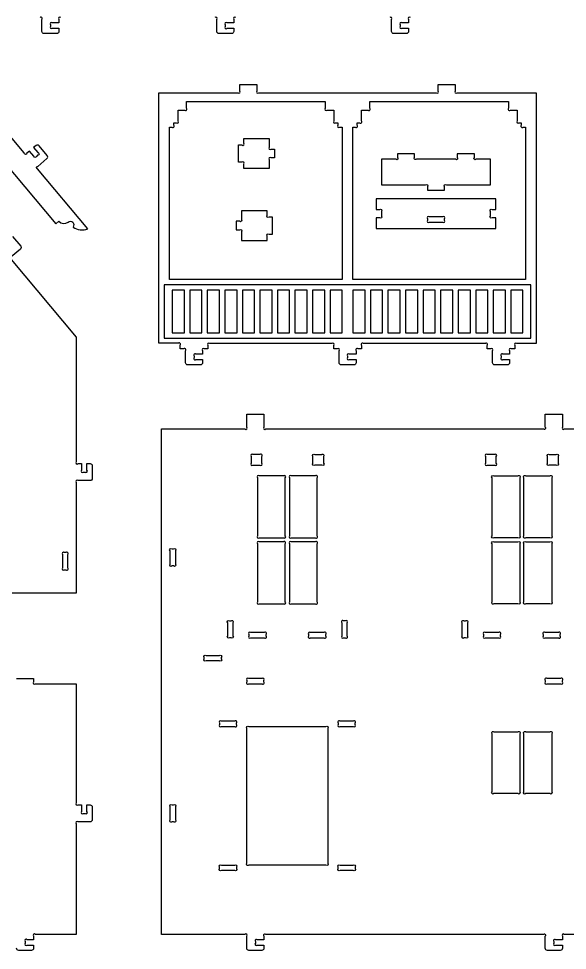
# Model space of a CAD drawing. Extents: x 1730 to 3959, y 1275 to 2996.
# Drawn here: x 2655 to 3272, y 1275 to 2322 of the extents above; entities that cross this region are included whole.
import ezdxf

# ---------------------------------------------------------------- set-up
doc = ezdxf.new("R2010")
doc.units = 0
doc.header["$MEASUREMENT"] = 0
doc.layers.add('LAYER1', color=18, linetype='CONTINUOUS')

msp = doc.modelspace()

# ---------------------------------------------------------------- linework, layer by layer
at = {"layer": 'LAYER1'}
for points in [[(2702.4, 2323.5, 1), (2700.3, 2321.4), (2700.3, 2317.5), (2692.8, 2317.5, 1), (2690.7, 2315.4), (2690.7, 2313.6, 1), (2692.8, 2311.5), (2700.3, 2311.5), (2700.3, 2307.9, -0.414214), (2697.9, 2305.5), (2683.5, 2305.5, -0.414214), (2681.1, 2307.9), (2681.1, 2321.4, 1), (2679, 2323.5)], [(2899, 2323.5, 1), (2896.8, 2321.4), (2896.8, 2317.5), (2889.4, 2317.5, 1), (2887.2, 2315.4), (2887.2, 2313.6, 1), (2889.4, 2311.5), (2896.8, 2311.5), (2896.8, 2307.9, -0.414214), (2894.4, 2305.5), (2880.1, 2305.5, -0.414214), (2877.7, 2307.9), (2877.7, 2321.4, 1), (2875.5, 2323.5)], [(3095.5, 2323.5, 1), (3093.4, 2321.4), (3093.4, 2317.5), (3085.9, 2317.5, 1), (3083.8, 2315.4), (3083.8, 2313.6, 1), (3085.9, 2311.5), (3093.4, 2311.5), (3093.4, 2307.9, -0.414214), (3091, 2305.5), (3076.6, 2305.5, -0.414214), (3074.2, 2307.9), (3074.2, 2321.4, 1), (3072.1, 2323.5)], [(2557, 2258.2), (2696.6, 2091.8), (2700.3, 2094.8, 0.40836), (2710.5, 2093.7, -0.891219), (2716.1, 2088.1, 0.261881), (2732.7, 2086.1), (2676.3, 2153.4, -1), (2676.5, 2156.3), (2686.8, 2165, 0.414214), (2687.1, 2168.4), (2677.9, 2179.4, 0.414214), (2674.5, 2179.7), (2671.7, 2177.4), (2676.5, 2171.7, -1), (2676.3, 2168.7), (2674.9, 2167.5, -1), (2672, 2167.8), (2667.2, 2173.5), (2664.2, 2171, -1), (2661.2, 2171.3), (2557, 2295.5)], [(2648, 2077.6), (2657.3, 2066.6, -0.414214), (2657, 2063.3), (2646.7, 2054.6, 1)], [(2646.4, 2051.6), (2719.8, 1964.2), (2719.8, 1824.3, 1), (2721.9, 1822.1), (2725.8, 1822.1), (2725.8, 1814.7, 1), (2727.9, 1812.6), (2729.6, 1812.6, 1), (2731.8, 1814.7), (2731.8, 1822.1), (2735.3, 1822.1, -0.414214), (2737.7, 1819.7), (2737.7, 1805.4, -0.414214), (2735.3, 1803), (2721.9, 1803, 1), (2719.8, 1800.8), (2719.8, 1676.5), (2617.6, 1676.5, 1)], [(3362.2, 1293), (3268.4, 1293, 1), (3266.3, 1290.9), (3266.3, 1287), (3258.8, 1287, 1), (3256.7, 1284.9), (3256.7, 1283.1, 1), (3258.8, 1281), (3266.3, 1281), (3266.3, 1277.4, -0.414214), (3263.9, 1275), (3249.5, 1275, -0.414214), (3247.1, 1277.4), (3247.1, 1290.9, 1), (3245, 1293), (2932.8, 1293, 1), (2930.7, 1290.9), (2930.7, 1287), (2923.2, 1287, 1), (2921.1, 1284.9), (2921.1, 1283.1, 1), (2923.2, 1281), (2930.7, 1281), (2930.7, 1277.4, -0.414214), (2928.3, 1275), (2913.9, 1275, -0.414214), (2911.5, 1277.4), (2911.5, 1290.9, 1), (2909.4, 1293), (2815.6, 1293), (2815.6, 1861.1), (2909.4, 1861.1, 1), (2911.5, 1863.2), (2911.5, 1877.9), (2930.7, 1877.9), (2930.7, 1863.2, 1), (2932.8, 1861.1), (3245, 1861.1, 1), (3247.1, 1863.2), (3247.1, 1877.9), (3266.3, 1877.9), (3266.3, 1863.2, 1), (3268.4, 1861.1), (3362.2, 1861.1)], [(2652.6, 1580.6), (2671.8, 1580.6), (2671.8, 1576.8, 1), (2673.9, 1574.7), (2719.8, 1574.7), (2719.8, 1440.7, 1), (2721.9, 1438.6), (2725.8, 1438.6), (2725.8, 1431.2, 1), (2727.9, 1429), (2729.6, 1429, 1), (2731.8, 1431.2), (2731.8, 1438.6), (2735.3, 1438.6, -0.414214), (2737.7, 1436.2), (2737.7, 1421.8, -0.414214), (2735.3, 1419.4), (2721.9, 1419.4, 1), (2719.8, 1417.3), (2719.8, 1293), (2673.9, 1293, 1), (2671.8, 1290.9), (2671.8, 1287), (2664.4, 1287, 1), (2662.2, 1284.9), (2662.2, 1283.1, 1), (2664.4, 1281), (2671.8, 1281), (2671.8, 1277.4, -0.414214), (2669.4, 1275), (2655, 1275, -0.414214), (2652.6, 1277.4)]]:
    msp.add_lwpolyline(points, format="xyb", dxfattribs=at)
for points in [[(3236.9, 1957.1), (3215.1, 1957.1, 1), (3212.9, 1955), (3212.9, 1951.1), (3209.1, 1951.1, 1), (3206.9, 1949), (3206.9, 1945.1), (3199.5, 1945.1, 1), (3197.4, 1943), (3197.4, 1941.3, 1), (3199.5, 1939.1), (3206.9, 1939.1), (3206.9, 1935.5, -0.414214), (3204.5, 1933.1), (3190.2, 1933.1, -0.414214), (3187.8, 1935.5), (3187.8, 1949, 1), (3185.6, 1951.1), (3181.8, 1951.1), (3181.8, 1955, 1), (3179.7, 1957.1), (3042.5, 1957.1, 1), (3040.4, 1955), (3040.4, 1951.1), (3036.5, 1951.1, 1), (3034.4, 1949), (3034.4, 1945.1), (3026.9, 1945.1, 1), (3024.8, 1943), (3024.8, 1941.3, 1), (3026.9, 1939.1), (3034.4, 1939.1), (3034.4, 1935.5, -0.414214), (3032, 1933.1), (3017.6, 1933.1, -0.414214), (3015.2, 1935.5), (3015.2, 1949, 1), (3013.1, 1951.1), (3009.2, 1951.1), (3009.2, 1955, 1), (3007.1, 1957.1), (2869.9, 1957.1, 1), (2867.8, 1955), (2867.8, 1951.1), (2863.9, 1951.1, 1), (2861.8, 1949), (2861.8, 1945.1), (2854.3, 1945.1, 1), (2852.2, 1943), (2852.2, 1941.3, 1), (2854.3, 1939.1), (2861.8, 1939.1), (2861.8, 1935.5, -0.414214), (2859.4, 1933.1), (2845, 1933.1, -0.414214), (2842.6, 1935.5), (2842.6, 1949, 1), (2840.5, 1951.1), (2836.6, 1951.1), (2836.6, 1955.2, 1), (2834.5, 1957.4), (2812.6, 1957.4), (2812.6, 2238.8), (2901.6, 2238.8, 1), (2903.7, 2240.9), (2903.7, 2248.4), (2922.9, 2248.4), (2922.9, 2240.9, 1), (2925, 2238.8), (3124.5, 2238.8, 1), (3126.6, 2240.9), (3126.6, 2248.4), (3145.8, 2248.4), (3145.8, 2240.9, 1), (3147.9, 2238.8), (3236.9, 2238.8)], [(2824.6, 2029), (2824.6, 2200.4), (2827.3, 2200.4, 1), (2829.4, 2202.5), (2829.4, 2205.2), (2832.1, 2205.2, 1), (2834.2, 2207.3), (2834.2, 2219.6), (2841.7, 2219.6, 1), (2843.8, 2221.7), (2843.8, 2229.2), (2999.6, 2229.2), (2999.6, 2221.7, 1), (3001.7, 2219.6), (3009.2, 2219.6), (3009.2, 2207.3, 1), (3011.3, 2205.2), (3014, 2205.2), (3014, 2202.5, 1), (3016.1, 2200.4), (3018.8, 2200.4), (3018.8, 2029)], [(3030.8, 2029), (3030.8, 2200.4), (3033.4, 2200.4, 1), (3035.6, 2202.5), (3035.6, 2205.2), (3038.2, 2205.2, 1), (3040.4, 2207.3), (3040.4, 2219.6), (3047.8, 2219.6, 1), (3049.9, 2221.7), (3049.9, 2229.2), (3205.7, 2229.2), (3205.7, 2221.7, 1), (3207.9, 2219.6), (3215.3, 2219.6), (3215.3, 2207.3, 1), (3217.5, 2205.2), (3220.1, 2205.2), (3220.1, 2202.5, 1), (3222.3, 2200.4), (3224.9, 2200.4), (3224.9, 2029)], [(2936.8, 2187.5), (2936.8, 2177.6, 1), (2938.9, 2175.5), (2942.8, 2175.5), (2942.8, 2165.9), (2938.9, 2165.9, 1), (2936.8, 2163.8), (2936.8, 2153.9), (2908, 2153.9), (2908, 2159, 1), (2905.9, 2161.1), (2902, 2161.1), (2902, 2180.3), (2905.9, 2180.3, 1), (2908, 2182.4), (2908, 2187.5)], [(3148.1, 2170.2), (3148.1, 2166.4, -1), (3146, 2164.2), (3102.3, 2164.2, -1), (3100.2, 2166.4), (3100.2, 2170.2), (3081, 2170.2), (3081, 2166.4, -1), (3078.9, 2164.2), (3063, 2164.2), (3063, 2135.5), (3112.4, 2135.5, -1), (3114.6, 2133.3), (3114.6, 2129.5), (3133.7, 2129.5), (3133.7, 2133.3, -1), (3135.9, 2135.5), (3185.3, 2135.5), (3185.3, 2164.2), (3169.4, 2164.2, -1), (3167.3, 2166.4), (3167.3, 2170.2)], [(3057, 2107.9), (3060.9, 2107.9, -1), (3063, 2105.8), (3063, 2100.4, -1), (3060.9, 2098.3), (3057, 2098.3), (3057, 2086.3), (3191.3, 2086.3), (3191.3, 2098.3), (3187.4, 2098.3, -1), (3185.3, 2100.4), (3185.3, 2105.8, -1), (3187.4, 2107.9), (3191.3, 2107.9), (3191.3, 2119.9), (3057, 2119.9)], [(2905.6, 2106.4), (2905.6, 2096.6, -1), (2903.5, 2094.5), (2899.6, 2094.5), (2899.6, 2084.9), (2903.5, 2084.9, -1), (2905.6, 2082.8), (2905.6, 2072.9), (2934.4, 2072.9), (2934.4, 2078, -1), (2936.5, 2080.1), (2940.4, 2080.1), (2940.4, 2099.3), (2936.5, 2099.3, -1), (2934.4, 2101.4), (2934.4, 2106.4)], [(3116.7, 2093.5), (3131.6, 2093.5, 1), (3133.7, 2095.6), (3133.7, 2097.4, 1), (3131.6, 2099.5), (3116.7, 2099.5, 1), (3114.6, 2097.4), (3114.6, 2095.6, 1)], [(2916.3, 1830.2), (2916.3, 1822.5, 1), (2918.4, 1820.3), (2926.2, 1820.3, 1), (2928.3, 1822.5), (2928.3, 1830.2, 1), (2926.2, 1832.3), (2918.4, 1832.3, 1)], [(2988, 1832.3), (2995.7, 1832.3, -1), (2997.8, 1830.2), (2997.8, 1822.5, -1), (2995.7, 1820.3), (2988, 1820.3, -1), (2985.8, 1822.5), (2985.8, 1830.2, -1)], [(3182.1, 1820.3), (3189.9, 1820.3, 1), (3192, 1822.5), (3192, 1830.2, 1), (3189.9, 1832.3), (3182.1, 1832.3, 1), (3180, 1830.2), (3180, 1822.5, 1)], [(3259.4, 1820.3), (3251.6, 1820.3, -1), (3249.5, 1822.5), (3249.5, 1830.2, -1), (3251.6, 1832.3), (3259.4, 1832.3, -1), (3261.5, 1830.2), (3261.5, 1822.5, -1)], [(2923.5, 1806.2), (2923.5, 1741, 1), (2925.6, 1738.8), (2952.6, 1738.8, 1), (2954.7, 1741), (2954.7, 1806.2, 1), (2952.6, 1808.4), (2925.6, 1808.4, 1)], [(2959.5, 1806.2), (2959.5, 1741, 1), (2961.6, 1738.8), (2988.5, 1738.8, 1), (2990.6, 1741), (2990.6, 1806.2, 1), (2988.5, 1808.4), (2961.6, 1808.4, 1)], [(3218.3, 1806.2), (3218.3, 1741, -1), (3216.2, 1738.8), (3189.3, 1738.8, -1), (3187.2, 1741), (3187.2, 1806.2, -1), (3189.3, 1808.4), (3216.2, 1808.4, -1)], [(3254.3, 1806.2), (3254.3, 1741, -1), (3252.2, 1738.8), (3225.3, 1738.8, -1), (3223.1, 1741), (3223.1, 1806.2, -1), (3225.3, 1808.4), (3252.2, 1808.4, -1)], [(2923.5, 1731.9), (2923.5, 1666.7, 1), (2925.6, 1664.5), (2952.6, 1664.5, 1), (2954.7, 1666.7), (2954.7, 1731.9, 1), (2952.6, 1734.1), (2925.6, 1734.1, 1)], [(2959.5, 1731.9), (2959.5, 1666.7, 1), (2961.6, 1664.5), (2988.5, 1664.5, 1), (2990.6, 1666.7), (2990.6, 1731.9, 1), (2988.5, 1734.1), (2961.6, 1734.1, 1)], [(3218.3, 1731.9), (3218.3, 1666.7, -1), (3216.2, 1664.5), (3189.3, 1664.5, -1), (3187.2, 1666.7), (3187.2, 1731.9, -1), (3189.3, 1734.1), (3216.2, 1734.1, -1)], [(3254.3, 1731.9), (3254.3, 1666.7, -1), (3252.2, 1664.5), (3225.3, 1664.5, -1), (3223.1, 1666.7), (3223.1, 1731.9, -1), (3225.3, 1734.1), (3252.2, 1734.1, -1)], [(2704.2, 1719.9), (2704.2, 1705, 1), (2706.3, 1702.9), (2708.1, 1702.9, 1), (2710.2, 1705), (2710.2, 1719.9, 1), (2708.1, 1722.1), (2706.3, 1722.1, 1)], [(2831.2, 1724.1), (2831.2, 1709.2, -1), (2829.1, 1707.1), (2827.4, 1707.1, -1), (2825.2, 1709.2), (2825.2, 1724.1, -1), (2827.4, 1726.3), (2829.1, 1726.3, -1)], [(2895.9, 1643.2), (2895.9, 1628.3, -1), (2893.8, 1626.2), (2892.1, 1626.2, -1), (2890, 1628.3), (2890, 1643.2, -1), (2892.1, 1645.4), (2893.8, 1645.4, -1)], [(3020.3, 1626.2), (3022.1, 1626.2, 1), (3024.2, 1628.3), (3024.2, 1643.2, 1), (3022.1, 1645.4), (3020.3, 1645.4, 1), (3018.2, 1643.2), (3018.2, 1628.3, 1)], [(3153.6, 1628.3), (3153.6, 1643.2, -1), (3155.8, 1645.4), (3157.5, 1645.4, -1), (3159.6, 1643.2), (3159.6, 1628.3, -1), (3157.5, 1626.2), (3155.8, 1626.2, -1)], [(2931, 1632.2), (2916, 1632.2, 1), (2913.9, 1630.1), (2913.9, 1628.3, 1), (2916, 1626.2), (2931, 1626.2, 1), (2933.1, 1628.3), (2933.1, 1630.1, 1)], [(2998.1, 1632.2), (2983.2, 1632.2, 1), (2981, 1630.1), (2981, 1628.3, 1), (2983.2, 1626.2), (2998.1, 1626.2, 1), (3000.2, 1628.3), (3000.2, 1630.1, 1)], [(3179.7, 1626.2), (3194.7, 1626.2, 1), (3196.8, 1628.3), (3196.8, 1630.1, 1), (3194.7, 1632.2), (3179.7, 1632.2, 1), (3177.6, 1630.1), (3177.6, 1628.3, 1)], [(3246.8, 1626.2), (3261.8, 1626.2, 1), (3263.9, 1628.3), (3263.9, 1630.1, 1), (3261.8, 1632.2), (3246.8, 1632.2, 1), (3244.7, 1630.1), (3244.7, 1628.3, 1)], [(2865.7, 1606.5), (2880.6, 1606.5, -1), (2882.8, 1604.4), (2882.8, 1602.7, -1), (2880.6, 1600.5), (2865.7, 1600.5, -1), (2863.6, 1602.7), (2863.6, 1604.4, -1)], [(2913.7, 1574.7), (2928.6, 1574.7, 1), (2930.7, 1576.8), (2930.7, 1578.5, 1), (2928.6, 1580.6), (2913.7, 1580.6, 1), (2911.5, 1578.5), (2911.5, 1576.8, 1)], [(3249.2, 1574.7), (3264.2, 1574.7, 1), (3266.3, 1576.8), (3266.3, 1578.5, 1), (3264.2, 1580.6), (3249.2, 1580.6, 1), (3247.1, 1578.5), (3247.1, 1576.8, 1)], [(2882.9, 1526.7), (2897.9, 1526.7, 1), (2900, 1528.8), (2900, 1530.6, 1), (2897.9, 1532.7), (2882.9, 1532.7, 1), (2880.8, 1530.6), (2880.8, 1528.8, 1)], [(3016.3, 1526.7), (3031.2, 1526.7, 1), (3033.3, 1528.8), (3033.3, 1530.6, 1), (3031.2, 1532.7), (3016.3, 1532.7, 1), (3014.2, 1530.6), (3014.2, 1528.8, 1)], [(3002.6, 1524.6), (3002.6, 1373, -1), (3000.5, 1370.9), (2913.7, 1370.9, -1), (2911.5, 1373), (2911.5, 1524.6, -1), (2913.7, 1526.7), (3000.5, 1526.7, -1)], [(3218.3, 1518.6), (3218.3, 1453.3, -1), (3216.2, 1451.2), (3189.3, 1451.2, -1), (3187.2, 1453.3), (3187.2, 1518.6, -1), (3189.3, 1520.7), (3216.2, 1520.7, -1)], [(3254.3, 1518.6), (3254.3, 1453.3, -1), (3252.2, 1451.2), (3225.3, 1451.2, -1), (3223.1, 1453.3), (3223.1, 1518.6, -1), (3225.3, 1520.7), (3252.2, 1520.7, -1)], [(2831.2, 1436.5), (2831.2, 1421.6, -1), (2829.1, 1419.4), (2827.4, 1419.4, -1), (2825.2, 1421.6), (2825.2, 1436.5, -1), (2827.4, 1438.6), (2829.1, 1438.6, -1)], [(2882.9, 1370.9), (2897.9, 1370.9, -1), (2900, 1368.8), (2900, 1367, -1), (2897.9, 1364.9), (2882.9, 1364.9, -1), (2880.8, 1367), (2880.8, 1368.8, -1)], [(3016.3, 1370.9), (3031.2, 1370.9, -1), (3033.3, 1368.8), (3033.3, 1367, -1), (3031.2, 1364.9), (3016.3, 1364.9, -1), (3014.2, 1367), (3014.2, 1368.8, -1)]]:
    msp.add_lwpolyline(points, format="xyb", close=True, dxfattribs=at)
for points in [[(3230.9, 2023), (2818.6, 2023), (2818.6, 1963.1), (3230.9, 1963.1)], [(2841.3, 2017), (2827.6, 2017), (2827.6, 1969.1), (2841.3, 1969.1)], [(2847.3, 2017), (2847.3, 1969.1), (2861.1, 1969.1), (2861.1, 2017)], [(2880.8, 1969.1), (2880.8, 2017), (2867, 2017), (2867, 1969.1)], [(2886.8, 2017), (2886.8, 1969.1), (2900.5, 1969.1), (2900.5, 2017)], [(2906.5, 2017), (2906.5, 1969.1), (2920.2, 1969.1), (2920.2, 2017)], [(2926.2, 2017), (2926.2, 1969.1), (2939.9, 1969.1), (2939.9, 2017)], [(2945.9, 2017), (2945.9, 1969.1), (2959.6, 1969.1), (2959.6, 2017)], [(2965.6, 2017), (2965.6, 1969.1), (2979.3, 1969.1), (2979.3, 2017)], [(2985.3, 2017), (2985.3, 1969.1), (2999.1, 1969.1), (2999.1, 2017)], [(3005.1, 1969.1), (3018.8, 1969.1), (3018.8, 2017), (3005.1, 2017)], [(3044.5, 2017), (3030.8, 2017), (3030.8, 1969.1), (3044.5, 1969.1)], [(3050.5, 2017), (3050.5, 1969.1), (3064.2, 1969.1), (3064.2, 2017)], [(3070.2, 2017), (3070.2, 1969.1), (3083.9, 1969.1), (3083.9, 2017)], [(3089.9, 2017), (3089.9, 1969.1), (3103.6, 1969.1), (3103.6, 2017)], [(3109.6, 2017), (3109.6, 1969.1), (3123.3, 1969.1), (3123.3, 2017)], [(3129.3, 2017), (3129.3, 1969.1), (3143.1, 1969.1), (3143.1, 2017)], [(3149.1, 2017), (3149.1, 1969.1), (3162.8, 1969.1), (3162.8, 2017)], [(3168.8, 2017), (3168.8, 1969.1), (3182.5, 1969.1), (3182.5, 2017)], [(3188.5, 2017), (3188.5, 1969.1), (3202.2, 1969.1), (3202.2, 2017)], [(3208.2, 1969.1), (3221.9, 1969.1), (3221.9, 2017), (3208.2, 2017)]]:
    msp.add_lwpolyline(points, close=True, dxfattribs=at)

doc.saveas('drawing.dxf')
